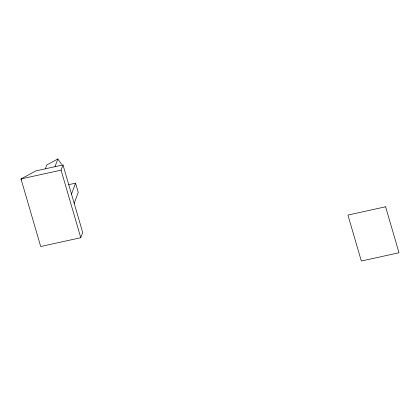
<?xml version="1.0" encoding="UTF-8"?>
<svg xmlns="http://www.w3.org/2000/svg" width="420" height="420" viewBox="0 0 420 420"><rect width="100%" height="100%" fill="white"/><g stroke="black" fill="none" stroke-linecap="round" stroke-linejoin="round"><path stroke-width="0.63" d="M45.36 168.814L46.788 164.96L57.839 158.97L61.541 164.341M54.978 166.698L57.839 158.97M80.777 237.704L61.073 170.132L62.995 164.939L35.8 170.914L21 178.936L40.703 246.514L80.777 237.704L82.698 232.512L62.995 164.939M71.5 194.119L75.553 183.162L68.775 184.653M74.188 203.333L78.241 192.376L75.553 183.162M61.073 170.132L21 178.936L21.746 180.017M385.597 206.782L347.928 215.061L361.331 261.03L399 252.751L385.597 206.782"/></g></svg>
